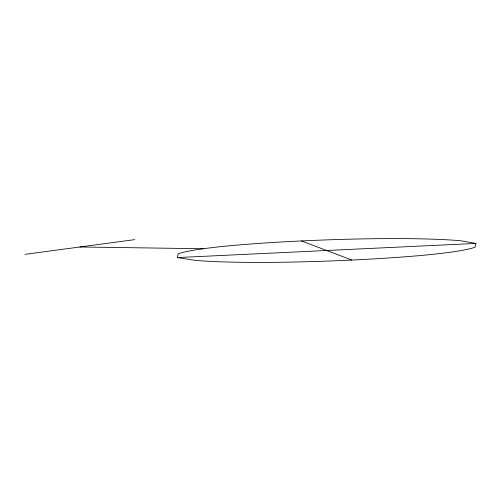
<?xml version="1.0" encoding="UTF-8"?>
<svg xmlns="http://www.w3.org/2000/svg" width="501" height="501" viewBox="0 0 501 501"><rect width="100%" height="100%" fill="white"/><g stroke="black" fill="none" stroke-linecap="round" stroke-linejoin="round"><path stroke-width="0.75" d="M177.36 257.57L178.243 253.775A113.495 13.045 -0.8 0 1 203.274 248.74A177.755 20.428 -0.8 0 1 243.586 244.563A268.542 30.868 -0.8 0 1 363.475 238.883A177.755 20.428 -0.8 0 1 414.408 238.739A120.516 13.853 -0.8 0 1 460.125 240.655L475.95 243.43L475.067 247.225A113.495 13.045 -0.8 0 1 450.036 252.26A177.755 20.428 -0.8 0 1 409.73 256.437A268.542 30.868 -0.8 0 1 289.835 262.117A177.755 20.428 -0.8 0 1 238.902 262.261A113.495 13.045 -0.8 0 1 195.847 260.457L177.36 257.57L475.95 243.43M25.05 254.333L134.744 239.628M79.897 246.98L203.274 248.74M301.464 240.937L351.846 260.063"/></g></svg>
